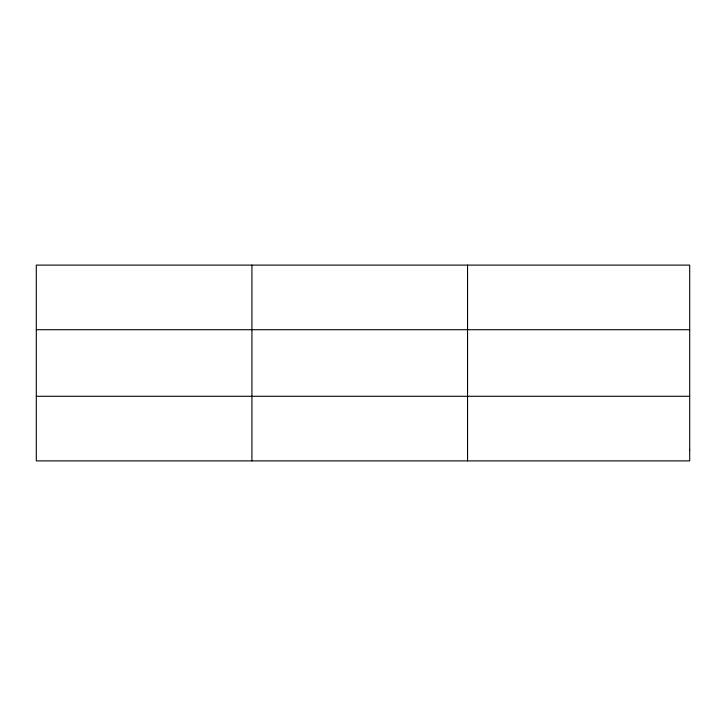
<?xml version="1.0" encoding="UTF-8"?>
<svg xmlns="http://www.w3.org/2000/svg" width="726" height="726" viewBox="0 0 726 726"><rect width="100%" height="100%" fill="white"/><g stroke="black" fill="none" stroke-linecap="round" stroke-linejoin="round"><path stroke-width="1.09" d="M251.922 460.892L251.922 265.108M467.544 460.892L467.544 265.108M36.3 329.713L689.7 329.713M36.3 396.287L689.7 396.287M689.7 450.12L689.7 460.892L36.3 460.892L36.3 265.108L689.7 265.108L689.7 450.12"/></g></svg>
